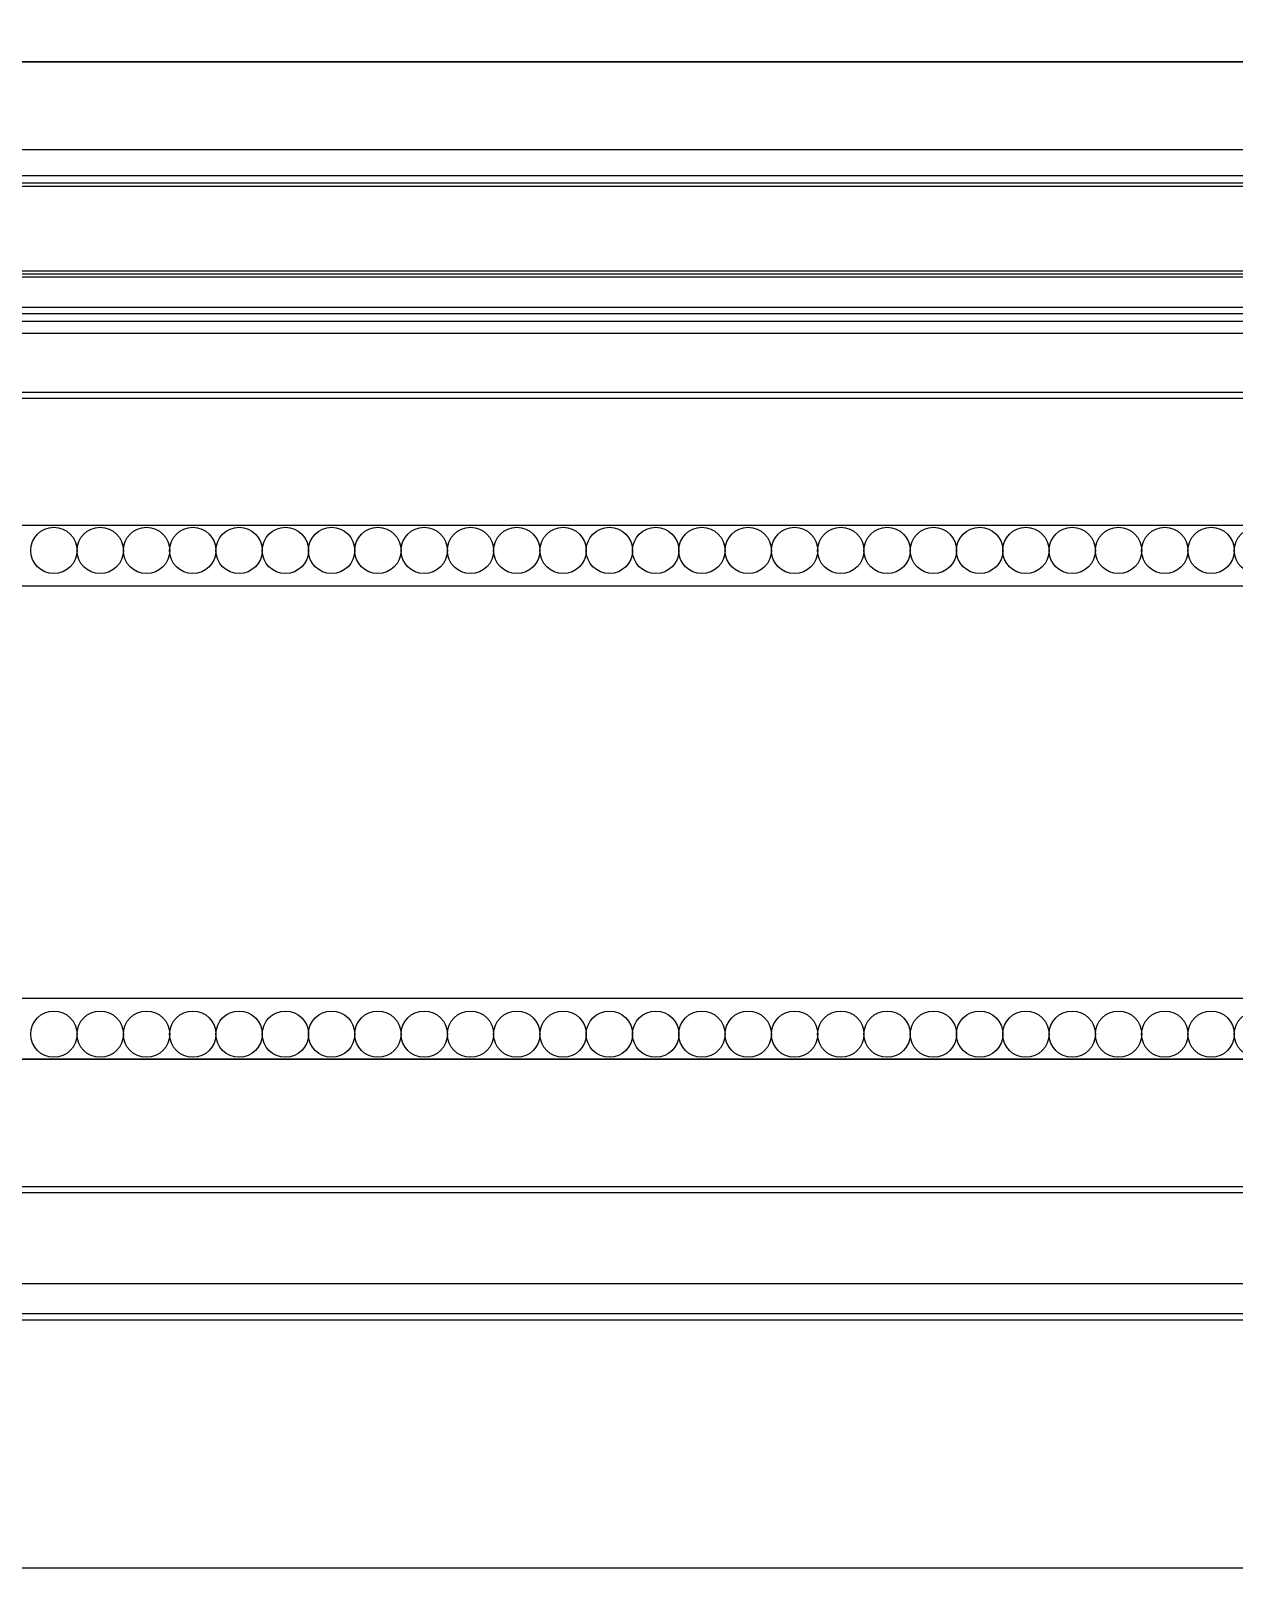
# Model space of a CAD drawing. Header units: inches. Extents: x 274057 to 444617, y 490067 to 635630.
# Drawn here: x 332727.8 to 332926.3, y 517287.3 to 517540.9 of the extents above; entities that cross this region are included whole.
import ezdxf

# ---------------------------------------------------------------- set-up
doc = ezdxf.new("R2010")
doc.units = ezdxf.units.IN
doc.header["$MEASUREMENT"] = 0
for name, color, linetype in [('CQ Grg Gypsum', 41, 'Continuous'), ('CQ PANEL DIMENSION', 1, 'Continuous'), ('STONE_OUTLINE', 7, 'Continuous')]:
    doc.layers.add(name, color=color, linetype=linetype)
doc.layers.add('CQ Marble', color=6, linetype='Continuous', lineweight=0)
doc.styles.get("Standard").update_dxf_attribs({"font": 'arial.ttf'})
doc.dimstyles.new('CQ 2', dxfattribs={"dimscale": 0.02, "dimtxt": 150, "dimasz": 50, "dimexe": 100, "dimexo": 0, "dimgap": 80, "dimtad": 1, "dimdec": 0, "dimzin": 0, "dimdsep": 46, "dimtxsty": 'Standard', "dimblk": 'DOT', "dimcen": 100, "dimclrd": 1, "dimclre": 1, "dimclrt": 3, "dimadec": 0, "dimazin": 0, "dimtfac": 1, "dimtdec": 0, "dimtofl": 0, "dimtmove": 0, "dimatfit": 3, "dimfxl": 1, "dimtolj": 1, "dimtzin": 0, "dimlwd": -1, "dimarcsym": 0})

# ---------------------------------------------------------------- blocks, each defined once
blk = doc.blocks.new('_Dot')
at = {"color": 0, "linetype": 'ByBlock', "lineweight": -2}
blk.add_line((-0.5, 0), (-1, 0), dxfattribs=at)
at = {"color": 0, "linetype": 'ByBlock', "const_width": 0.5}
blk.add_lwpolyline([(-0.25, 0, 1), (0.25, 0, 1)], format="xyb", close=True, dxfattribs=at)
blk = doc.blocks.new('fireplace')
at = {"layer": 'CQ Marble', "lineweight": 0}
for p, q in [((374158.23, 531107.56), (375716.23, 531107.56)), ((374154.71, 531102.1), (374937.23, 531102.1)), ((374156.43, 531103.28), (374937.23, 531103.28)), ((374152.23, 531101.56), (374937.23, 531101.56)), ((374152.23, 531087.56), (374937.23, 531087.56)), ((374162.23, 531087.06), (374937.23, 531087.06)), ((374162.23, 531086.56), (374937.23, 531086.56)), ((374162.23, 531081.56), (374937.23, 531081.56)), ((374167.42, 531080.56), (374937.23, 531080.56)), ((374169.87, 531079.29), (374937.23, 531079.29)), ((374172.3, 531077.29), (374937.23, 531077.29)), ((374176.23, 531067.56), (374937.23, 531067.56)), ((374181.23, 531066.56), (374937.23, 531066.56)), ((374889.38, 531045.56), (374349.23, 531045.56)), ((374870.38, 531035.56), (374359.23, 531035.56)), ((374870.38, 530967.56), (374359.23, 530967.56)), ((374349.23, 530957.56), (374889.38, 530957.56)), ((374889.38, 530957.56), (374349.23, 530957.56)), ((374173.73, 530935.56), (374937.23, 530935.56)), ((374181.23, 530936.56), (374937.23, 530936.56)), ((374173.73, 530920.56), (374937.23, 530920.56)), ((374181.23, 530914.56), (374937.23, 530914.56)), ((374336.73, 530915.56), (374937.23, 530915.56))]:
    blk.add_line(p, q, dxfattribs=at)
for centre in [(374590.05, 531041.46), (374597.68, 531041.46), (374605.32, 531041.46), (374612.95, 531041.46), (374620.58, 531041.46), (374628.22, 531041.46), (374635.85, 531041.46), (374643.48, 531041.46), (374651.12, 531041.46), (374658.75, 531041.46), (374666.38, 531041.46), (374674.02, 531041.46), (374681.65, 531041.46), (374689.29, 531041.46), (374696.92, 531041.46), (374704.55, 531041.46), (374712.19, 531041.46), (374719.82, 531041.46), (374727.45, 531041.46), (374735.09, 531041.46), (374742.72, 531041.46), (374750.35, 531041.46), (374757.99, 531041.46), (374765.62, 531041.46), (374773.25, 531041.46), (374780.89, 531041.46), (374788.52, 531041.46), (374590.05, 530961.66), (374597.68, 530961.66), (374605.32, 530961.66), (374612.95, 530961.66), (374620.58, 530961.66), (374628.22, 530961.66), (374635.85, 530961.66), (374643.48, 530961.66), (374651.12, 530961.66), (374658.75, 530961.66), (374666.38, 530961.66), (374674.02, 530961.66), (374681.65, 530961.66), (374689.29, 530961.66), (374696.92, 530961.66), (374704.55, 530961.66), (374712.19, 530961.66), (374719.82, 530961.66), (374727.45, 530961.66), (374735.09, 530961.66), (374742.72, 530961.66), (374750.35, 530961.66), (374757.99, 530961.66), (374765.62, 530961.66), (374773.25, 530961.66), (374780.89, 530961.66), (374788.52, 530961.66)]:
    blk.add_circle(centre, 3.82, dxfattribs=at)
at = {"layer": 'STONE_OUTLINE', "color": 40, "lineweight": 0}
blk.add_line((374937.23, 530873.56), (374372.23, 530873.56), dxfattribs=at)
blk = doc.blocks.new('FF-15 Cabinet elev B rev')
at = {"layer": 'CQ PANEL DIMENSION'}
blk.add_blockref('fireplace', (-369985.03, -529567.35, 0.02), dxfattribs=at)

msp = doc.modelspace()

# ---------------------------------------------------------------- block references
at = {"layer": 'CQ Grg Gypsum'}
msp.add_blockref('FF-15 Cabinet elev B rev', (328126.61, 515981.07, 0.02), dxfattribs=at)

# ---------------------------------------------------------------- dimensions: what is measured, and where the dimension line sits
at = {"layer": 'CQ PANEL DIMENSION'}
msp.add_linear_dim(base=(333686.81, 517535.79, 0.03), p1=(332470.81, 517480.28, 0), p2=(333686.81, 517480.28, 0), dimstyle='CQ 2', override={"dimtmove": 1}, dxfattribs=at).render()

doc.saveas('drawing.dxf')
